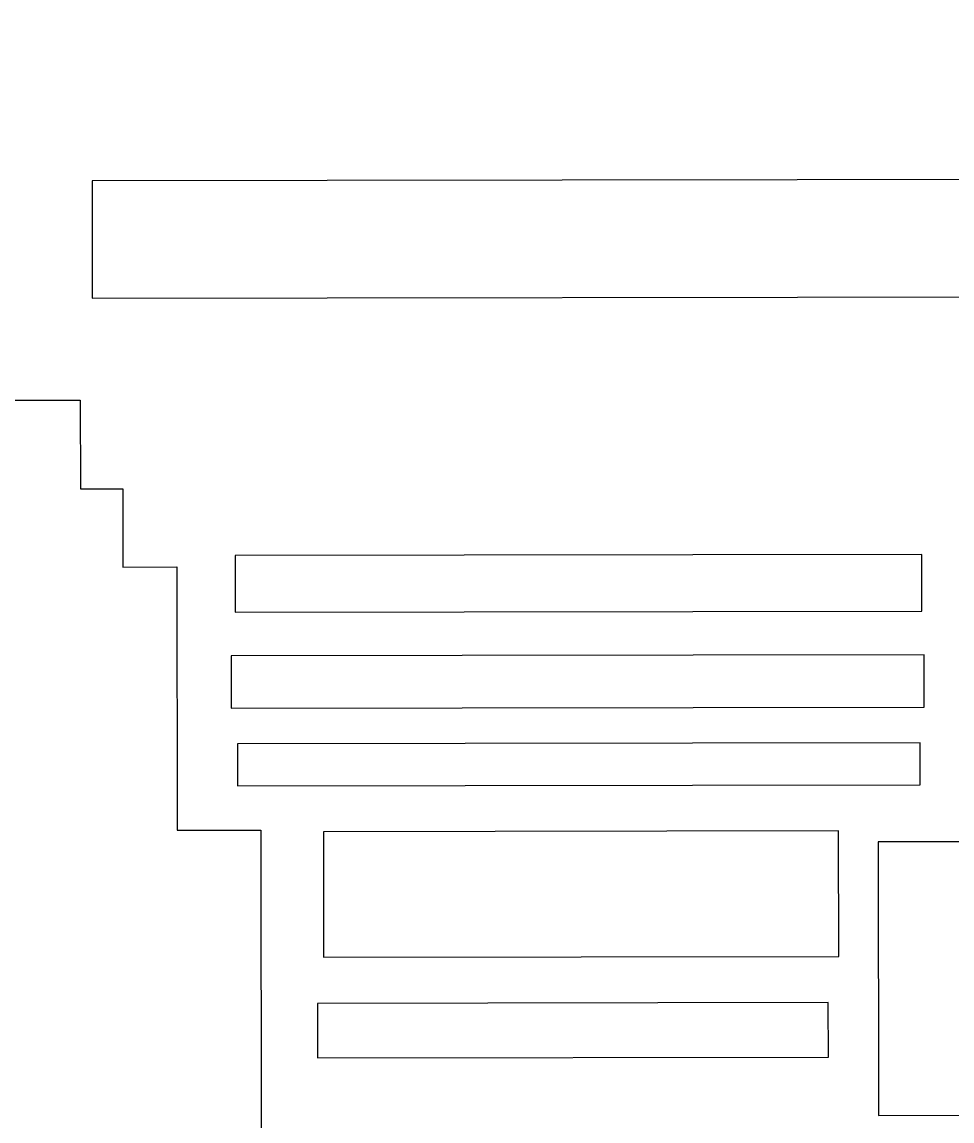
# Model space of a CAD drawing. Header units: millimetres. Extents: x 3191 to 879702, y -27549 to 222194.
# Drawn here: x 647105 to 647653, y 1460 to 2108 of the extents above; entities that cross this region are included whole.
import ezdxf

# ---------------------------------------------------------------- set-up
doc = ezdxf.new("R2010")
doc.units = ezdxf.units.MM
doc.header["$MEASUREMENT"] = 0
doc.layers.add('Giant', color=31, linetype='Continuous')

msp = doc.modelspace()

# ---------------------------------------------------------------- linework, layer by layer
at = {"layer": 'Giant'}
for points in [[(646374.60456, 2592.5436), (647879.13626, 2594.70724), (647879.36695, 2434.29661), (647722.46686, 2434.07097), (647722.78536, 2212.59391), (647795.84732, 2212.69898), (647795.95924, 2134.87489), (647754.05191, 2134.81463), (647754.21891, 2018.6905), (647737.4325, 2018.66636), (647737.53408, 1948.03049), (647768.68872, 1948.07529), (647768.77478, 1888.23286), (647720.85721, 1888.16395), (647720.88477, 1869.0028), (647689.75361, 1868.95803), (647689.87068, 1787.55097), (647665.92364, 1787.51653), (647666.15778, 1624.70241), (647609.85875, 1624.62144), (647610.09052, 1463.45415), (647899.8967, 1463.87092), (647900.12396, 1305.84151)], [(646994.65481, 1443.94202), (646994.3942, 1625.16065), (647049.6837, 1625.24016), (647049.56068, 1710.78656), (647026.83446, 1710.75388), (647026.79635, 1737.25902), (647055.57975, 1737.30042), (647055.52205, 1777.42533), (647079.75082, 1777.46017), (647079.59625, 1884.94954), (647139.4169, 1885.03557), (647139.49201, 1832.80419), (647164.49554, 1832.84015), (647164.56195, 1786.662), (647196.37396, 1786.70775), (647196.59715, 1631.50467), (647245.82945, 1631.57547), (647246.10053, 1443.07962)]]:
    msp.add_lwpolyline(points, dxfattribs=at)
for points in [[(647146.53805, 1945.15542), (647700.81819, 1945.95252), (647700.71882, 2015.05283), (647146.43868, 2014.25573)], [(647230.7363, 1760.16295), (647635.65263, 1760.74526), (647635.60472, 1794.06029), (647230.68839, 1793.47798)], [(647228.3528, 1703.38811), (647636.97858, 1703.97575), (647636.93422, 1734.82052), (647228.30844, 1734.23288)], [(647232.12792, 1657.72715), (647634.57911, 1658.30591), (647634.54362, 1682.98618), (647232.09242, 1682.40742)], [(647282.89092, 1556.6086), (647586.5723, 1557.04532), (647586.46579, 1631.10839), (647282.78441, 1630.67167)], [(647279.26663, 1497.38397), (647580.48288, 1497.81714), (647580.43673, 1529.90817), (647279.22048, 1529.475)]]:
    msp.add_lwpolyline(points, close=True, dxfattribs=at)

doc.saveas('drawing.dxf')
